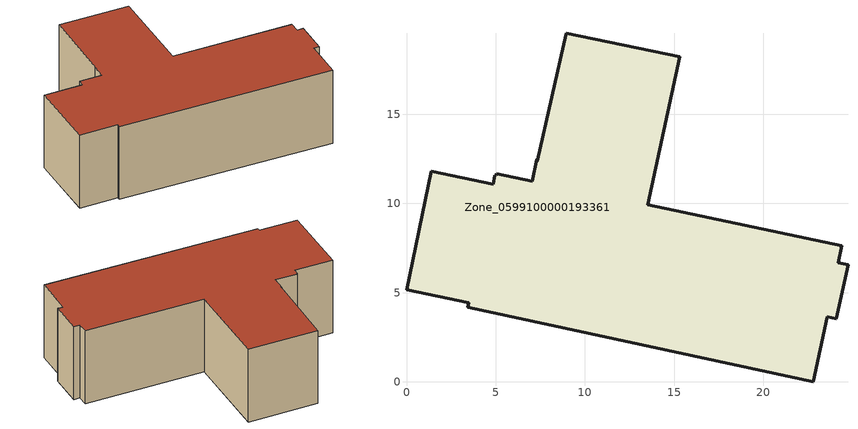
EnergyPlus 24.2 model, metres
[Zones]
Zone_0599100000193361
 floor ground (C_G): 7.33,12.38 8.95,19.55 15.3,18.21 13.53,9.92 24.39,7.62 24.21,6.68 24.75,6.56 24.09,3.53 23.59,3.64 22.8,0 3.42,4.18 3.48,4.44 0,5.15 1.38,11.8 4.86,11.09 4.96,11.59 5.04,11.57 5.06,11.67 7.04,11.24 7.3,12.47 z0
 wall outside (C_F): 4.86,11.09 1.38,11.8 0,5.15 3.48,4.44 3.42,4.18 22.8,0 23.59,3.64 24.09,3.53 24.75,6.56 24.21,6.68 24.39,7.62 13.53,9.92 15.3,18.21 8.95,19.55 7.33,12.38 7.3,12.47 7.04,11.24 5.06,11.67 5.04,11.57 4.96,11.59 4.86,11.09 z0:7.29
 roof outside (C_R): 8.95,19.55 7.33,12.38 7.3,12.47 7.04,11.24 5.06,11.67 5.04,11.57 4.96,11.59 4.86,11.09 1.38,11.8 0,5.15 3.48,4.44 3.42,4.18 22.8,0 23.59,3.64 24.09,3.53 24.75,6.56 24.21,6.68 24.39,7.62 13.53,9.92 15.3,18.21 z7.29
[BUILDING]
Pand.0599100000193361: North Axis=0; Terrain=City; Loads Convergence Tolerance Value=0.04; Temperature Convergence Tolerance Value=0.4; Solar Distribution=FullExterior; Maximum Number of Warmup Days=25; Minimum Number of Warmup Days=1
[Site:Location]
Rotterdam.The.Hague.AP_ZH_NLD Design_Conditions: Latitude=51.96; Longitude=4.45; Time Zone=1; Elevation=-4.5
[SITE:GROUNDTEMPERATURE:BUILDINGSURFACE]
18, 18, 18, 18, 18, 18, 18, 18, 18, 18, 18, 18
[MATERIAL] Thermal Absorptance=0.9; Solar Absorptance=0.7; Visible Absorptance=0.7
Name | Roughness | Thickness | Conductivity | Density | Specific Heat
G.D.1965 | MediumSmooth | 0.15 | 1 | 540 | 1210
F.D.1965 | Rough | 0.3 | 0.857143 | 1920 | 840
R.D.1965 | MediumRough | 0.2 | 0.08 | 1500 | 1000
[CONSTRUCTION]
C_G: G.D.1965
C_F: F.D.1965
C_R: R.D.1965
[ZONE]
Zone_0599100000193361: Type=1; Multiplier=1; Ceiling Height=Autocalculate; Volume=Autocalculate; Floor Area=autocalculate; Part of Total Floor Area=Yes
[ZONEINFILTRATION:DESIGNFLOWRATE]
Infil_Zone_0599100000193361: Zone or ZoneList or Space or SpaceList=Zone_0599100000193361; Schedule=AlwaysOn; Design Flow Rate Calculation Method=Flow/Area; Flow Rate per Floor Area=0.0042; Constant Term Coefficient=1; Temperature Term Coefficient=0; Velocity Term Coefficient=0; Velocity Squared Term Coefficient=0
[HVACTEMPLATE:ZONE:IDEALLOADSAIRSYSTEM]
Zone_0599100000193361: Maximum Heating Supply Air Temperature=50; Minimum Cooling Supply Air Temperature=13; Maximum Heating Supply Air Humidity Ratio=0.0156; Minimum Cooling Supply Air Humidity Ratio=0.0077; Heating Limit=NoLimit; Cooling Limit=NoLimit; Dehumidification Control Type=ConstantSensibleHeatRatio; Cooling Sensible Heat Ratio=0.7; Dehumidification Setpoint=60; Humidification Control Type=None; Humidification Setpoint=30; Outdoor Air Method=None; Outdoor Air Flow Rate per Person=0.00944; Outdoor Air Flow Rate per Zone Floor Area=0; Outdoor Air Flow Rate per Zone=0; Demand Controlled Ventilation Type=None; Outdoor Air Economizer Type=NoEconomizer; Heat Recovery Type=None; Sensible Heat Recovery Effectiveness=0.7; Latent Heat Recovery Effectiveness=0.65
[ZONECONTROL:THERMOSTAT]
ThermostatControl_Zone_0599100000193361: Zone or ZoneList=Zone_0599100000193361; Control Type Schedule=DualSetpointControlType; Control 1=Thermostat_Zone_0599100000193361; Temperature Difference Between Cutout And Setpoint=0
[THERMOSTATSETPOINT:DUALSETPOINT]
Thermostat_Zone_0599100000193361: Heating Setpoint Temperature Schedule=HeatingSetpoint_Zone_0599100000193361; Cooling Setpoint Temperature Schedule=CoolingSetpoint_Zone_0599100000193361
[SCHEDULE:COMPACT]
HeatingSetpoint_Zone_0599100000193361: Through: 12/31, For: AllDays, Until: 24:00, 21
CoolingSetpoint_Zone_0599100000193361: Through: 12/31, For: AllDays, Until: 24:00, 24
DualSetpointControlType: Through: 12/31, For: AllDays, Until: 24:00, 4
AlwaysOn: Through: 12/31, For: AllDays, Until: 24:00, 1
